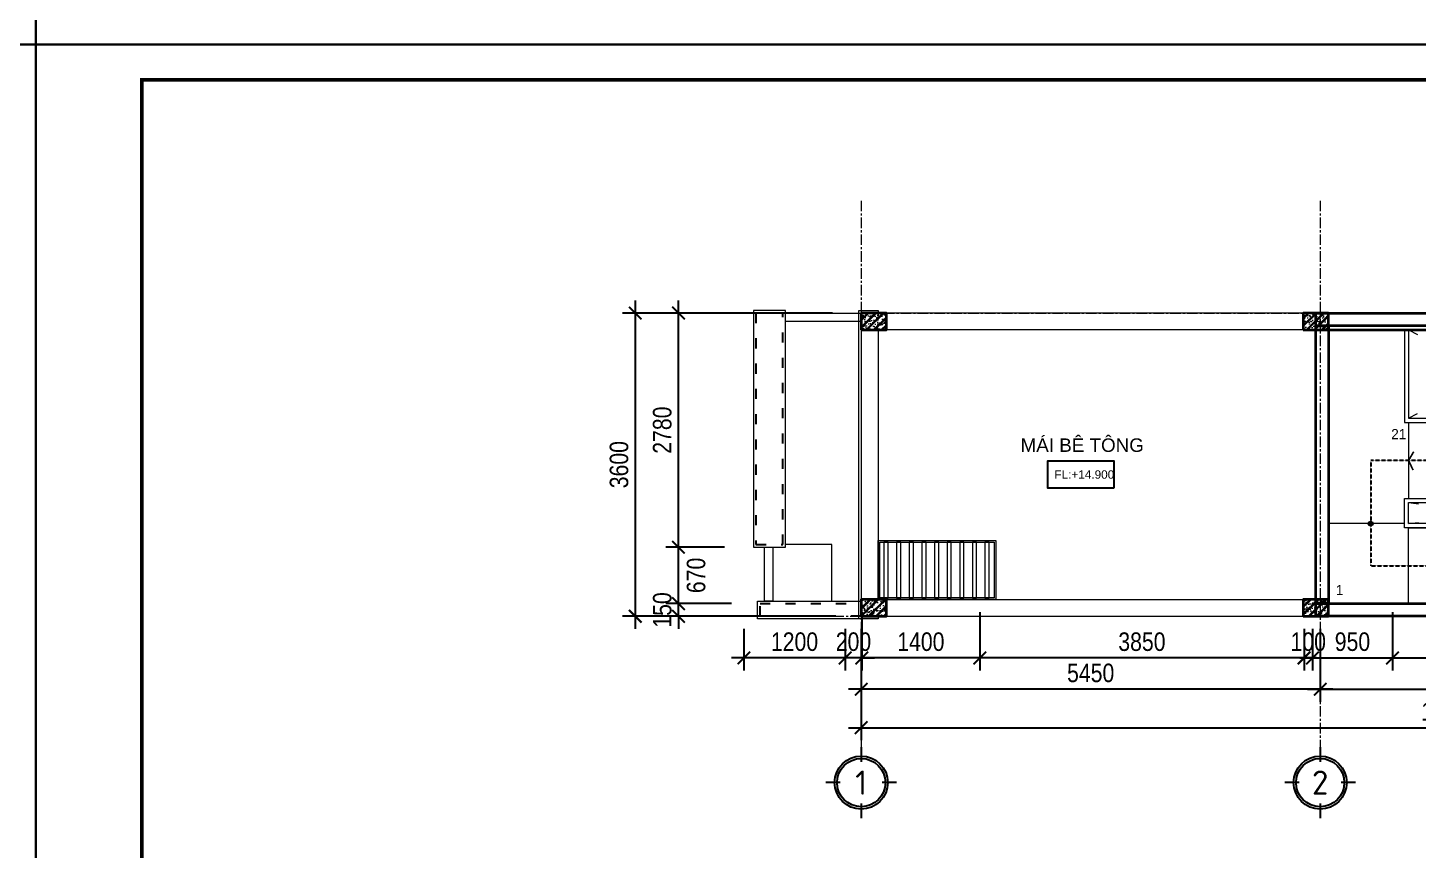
# Model space of a CAD drawing. Header units: inches. Extents: x 236662 to 497023, y -248575 to 81795.
# Drawn here: x 388193 to 404703, y -62872 to -53108 of the extents above; entities that cross this region are included whole.
import ezdxf
from ezdxf.enums import TextEntityAlignment as Align

# ---------------------------------------------------------------- set-up
doc = ezdxf.new("R2010")
doc.units = ezdxf.units.IN
doc.header["$LTSCALE"] = 10
doc.header["$MEASUREMENT"] = 0
for name, pattern in [('ACAD_ISO03W100', [30, 12, -18]), ('CENTER', [2, 1.25, -0.25, 0.25, -0.25]), ('DASHED2', [0.375, 0.25, -0.125])]:
    doc.linetypes.add(name, pattern=pattern)
for name, color, linetype in [('01. HP_TEXT', 9, 'Continuous'), ('07. HP_KY HIEU', 43, 'Continuous'), ('07. HP_KY HIEU @ 1', 43, 'Continuous'), ('08. HP_DIM', 118, 'Continuous'), ('12. HP_NET KHUAT', 25, 'ACAD_ISO03W100'), ('TEXT', 2, 'Continuous')]:
    doc.layers.add(name, color=color, linetype=linetype)
for name, color, linetype, lineweight in [('02. HP_BE TONG', 1, 'Continuous', 35), ('03. HP_TUONG', 2, 'Continuous', 35), ('05. HP_TRUC', 251, 'CENTER', 5), ('06. HP_THAY 1', 134, 'Continuous', 15), ('06. HP_THAY 2', 147, 'Continuous', 13), ('09_HP_HATCH', 8, 'Continuous', 5), ('14. HP_OPENING', 250, 'ACAD_ISO03W100', 5), ('GHICHU', 7, 'Continuous', 9), ('N KHUAT', 8, 'Continuous', 5)]:
    doc.layers.add(name, color=color, linetype=linetype, lineweight=lineweight)
doc.layers.add('Tpl_Bound', color=1, linetype='Continuous', plot=False)
doc.styles.add('AVO', font='VAVOB.TTF')
doc.styles.add('BAOANNOTE', font='arial.ttf', dxfattribs={"width": 0.8})
doc.styles.add('ISOCP50', font='isocpeur.ttf')
doc.styles.add('TEXT (none)', font='arial.ttf')
doc.styles.add('text2', font='VHELVCN.TTF')
doc.dimstyles.new('AL-100', dxfattribs={"dimtxt": 220, "dimasz": 150, "dimexe": 150, "dimexo": 150, "dimgap": 80, "dimtad": 1, "dimdec": 0, "dimzin": 9, "dimtxsty": 'text2', "dimblk": 'ARCHTICK', "dimcen": 1, "dimdle": 150, "dimclrd": 256, "dimclre": 256, "dimclrt": 7, "dimadec": 0, "dimazin": 0, "dimtfac": 1, "dimtdec": 0, "dimtix": 1, "dimtmove": 2, "dimatfit": 3, "dimldrblk": 'ARCHTICK', "dimfxl": 1, "dimtolj": 1, "dimtzin": 0, "dimlwd": -1, "dimlwe": -1, "dimarcsym": 0})

# ---------------------------------------------------------------- blocks, each defined once
blk = doc.blocks.new('grid test1')
at = {"ltscale": 20}
for p, q in [((0, 440), (0, 260)), ((-260, 0), (-440, 0)), ((440, 0), (260, 0)), ((0, -260), (0, -440))]:
    blk.add_line(p, q, dxfattribs=at)
at = {"color": 251, "ltscale": 20, "true_color": 0x636466}
for radius in [330, 300]:
    blk.add_circle((0, 0), radius, dxfattribs=at)
at = {"layer": '01. HP_TEXT', "color": 2, "ltscale": 20, "true_color": 0xf1eb1f, "style": 'ISOCP50'}
blk.add_attdef('GRID', text='', height=300, dxfattribs=at).set_placement((-37, 0), align=Align.MIDDLE_CENTER)
blk = doc.blocks.new('zcsadsdasd3')
at = {"layer": '05. HP_TRUC', "ltscale": 10}
for p, q in [((-15000, 4933), (-15000, -1554)), ((-9550, 4933), (-9550, -1554)), ((-15930, 3600), (1239, 3600)), ((-15930, 0), (1239, 0))]:
    blk.add_line(p, q, dxfattribs=at)
at = {"layer": '07. HP_KY HIEU @ 1', "ltscale": 20}
ref = blk.add_blockref('grid test1', (-15000, -1975), dxfattribs=dict(at, xscale=0.9555000001564621, yscale=0.9555000001564621, zscale=0.9555000001564621))
ref.add_attrib('GRID', '1', dxfattribs={"layer": 'TEXT', "ltscale": 20, "height": 287, "style": 'ISOCP50'}).set_placement((-15000, -1975), align=Align.MIDDLE_CENTER)
ref = blk.add_blockref('grid test1', (-9550, -1975), dxfattribs=dict(at, xscale=0.9555000001564621, yscale=0.9555000001564621, zscale=0.9555000001564621))
ref.add_attrib('GRID', '2', dxfattribs={"layer": 'TEXT', "ltscale": 20, "height": 287, "style": 'ISOCP50'}).set_placement((-9550, -1975), align=Align.MIDDLE_CENTER)
blk = doc.blocks.new('_ArchTick')
at = {"color": 0, "linetype": 'ByBlock', "const_width": 0.15}
blk.add_lwpolyline([(-0.5, -0.5), (0.5, 0.5)], dxfattribs=at)
blk = doc.blocks.new('*D1403')
at = {"layer": '08. HP_DIM', "transparency": 16777216}
for p, q in [((404397, -60045), (404397, -60740)), ((403447, -60245), (403447, -60740)), ((403297, -60590), (404547, -60590))]:
    blk.add_line(p, q, dxfattribs=at)
at = {"layer": 'Defpoints', "color": 0, "transparency": 16777216}
for p in [(404397, -59895), (403447, -60095), (404397, -60590)]:
    blk.add_point(p, dxfattribs=at)
at = {"layer": '08. HP_DIM', "transparency": 16777216, "xscale": 150, "yscale": 150, "zscale": 150, "rotation": 180}
blk.add_blockref('_ArchTick', (403447, -60590), dxfattribs=at)
at = {"layer": '08. HP_DIM', "transparency": 16777216, "xscale": 150, "yscale": 150, "zscale": 150}
blk.add_blockref('_ArchTick', (404397, -60590), dxfattribs=at)
at = {"layer": '08. HP_DIM', "color": 7, "transparency": 16777216, "insert": (403922, -60398), "char_height": 220, "attachment_point": 5, "style": 'text2'}
blk.add_mtext('\\A1;950', dxfattribs=at)
blk = doc.blocks.new('*D1407')
at = {"layer": '08. HP_DIM', "transparency": 16777216}
for p, q in [((404397, -60045), (404397, -60740)), ((406397, -60045), (406397, -60740)), ((404247, -60590), (406547, -60590))]:
    blk.add_line(p, q, dxfattribs=at)
at = {"layer": 'Defpoints', "color": 0, "transparency": 16777216}
for p in [(404397, -59895), (406397, -59895), (406397, -60590)]:
    blk.add_point(p, dxfattribs=at)
at = {"layer": '08. HP_DIM', "transparency": 16777216, "xscale": 150, "yscale": 150, "zscale": 150, "rotation": 180}
blk.add_blockref('_ArchTick', (404397, -60590), dxfattribs=at)
at = {"layer": '08. HP_DIM', "transparency": 16777216, "xscale": 150, "yscale": 150, "zscale": 150}
blk.add_blockref('_ArchTick', (406397, -60590), dxfattribs=at)
at = {"layer": '08. HP_DIM', "color": 7, "transparency": 16777216, "insert": (405397, -60398), "char_height": 220, "attachment_point": 5, "style": 'text2'}
blk.add_mtext('\\A1;2000', dxfattribs=at)
blk = doc.blocks.new('*D1413')
at = {"layer": '08. HP_DIM', "transparency": 16777216}
for p, q in [((395406, -56345), (395406, -60245)), ((397747, -56495), (395256, -56495)), ((397747, -60095), (395256, -60095))]:
    blk.add_line(p, q, dxfattribs=at)
at = {"layer": 'Defpoints', "color": 0, "transparency": 16777216}
for p in [(397897, -56495, 6), (395406, -60095), (397897, -60095, 6)]:
    blk.add_point(p, dxfattribs=at)
at = {"layer": '08. HP_DIM', "transparency": 16777216, "xscale": 150, "yscale": 150, "zscale": 150}
for p, rotation in [((395406, -56495), 90), ((395406, -60095), 270)]:
    blk.add_blockref('_ArchTick', p, dxfattribs=dict(at, rotation=rotation))
at = {"layer": '08. HP_DIM', "color": 7, "transparency": 16777216, "insert": (395214, -58295), "char_height": 220, "attachment_point": 5, "rotation": 90, "style": 'text2'}
blk.add_mtext('\\A1;3600', dxfattribs=at)
blk = doc.blocks.new('KHUNG TEN A-3')
at = {"layer": '02. HP_BE TONG', "color": 1, "const_width": 0.5}
blk.add_lwpolyline([(15, 5), (415, 5), (415, 292), (15, 292)], close=True, dxfattribs=at)
at = {"layer": '06. HP_THAY 1'}
blk.add_lwpolyline([(0, 297), (420, 297), (420, 0), (0, 0)], close=True, dxfattribs=at)
at = {"layer": 'Defpoints'}
blk.add_lwpolyline([(0, 0), (420, 0), (420, 297), (0, 297)], close=True, dxfattribs=at)
blk = doc.blocks.new('*D1422')
at = {"layer": '08. HP_DIM', "transparency": 16777216}
for p, q in [((403347, -60245), (403347, -60740)), ((403447, -60245), (403447, -60740)), ((403347, -60590), (403197, -60590)), ((403447, -60590), (403347, -60590)), ((403447, -60590), (403597, -60590))]:
    blk.add_line(p, q, dxfattribs=at)
at = {"layer": 'Defpoints', "color": 0, "transparency": 16777216}
for p in [(403347, -60095), (403447, -60095), (403347, -60590)]:
    blk.add_point(p, dxfattribs=at)
at = {"layer": '08. HP_DIM', "transparency": 16777216, "xscale": 150, "yscale": 150, "zscale": 150}
blk.add_blockref('_ArchTick', (403347, -60590), dxfattribs=at)
at = {"layer": '08. HP_DIM', "transparency": 16777216, "xscale": 150, "yscale": 150, "zscale": 150, "rotation": 180}
blk.add_blockref('_ArchTick', (403447, -60590), dxfattribs=at)
at = {"layer": '08. HP_DIM', "color": 7, "transparency": 16777216, "insert": (403397, -60398), "char_height": 220, "attachment_point": 5, "style": 'text2'}
blk.add_mtext('\\A1;100', dxfattribs=at)
blk = doc.blocks.new('*D1316')
at = {"layer": '08. HP_DIM', "transparency": 16777216}
for p, q in [((-15000, -3750), (-15000, -5073)), ((0, -3750), (0, -5073)), ((-15150, -4923), (150, -4923))]:
    blk.add_line(p, q, dxfattribs=at)
at = {"layer": 'Defpoints', "color": 0, "transparency": 16777216}
for p in [(-15000, -3600), (0, -3600), (0, -4923)]:
    blk.add_point(p, dxfattribs=at)
at = {"layer": '08. HP_DIM', "transparency": 16777216, "xscale": 150, "yscale": 150, "zscale": 150, "rotation": 180}
blk.add_blockref('_ArchTick', (-15000, -4923), dxfattribs=at)
at = {"layer": '08. HP_DIM', "transparency": 16777216, "xscale": 150, "yscale": 150, "zscale": 150}
blk.add_blockref('_ArchTick', (0, -4923), dxfattribs=at)
at = {"layer": '08. HP_DIM', "color": 7, "transparency": 16777216, "insert": (-8000, -4731), "char_height": 220, "attachment_point": 5, "style": 'text2'}
blk.add_mtext('\\A1;15000', dxfattribs=at)
blk = doc.blocks.new('*D1317')
at = {"layer": '08. HP_DIM', "transparency": 16777216}
for p, q in [((-9550, -3750), (-9550, -4616)), ((-5450, -3750), (-5450, -4616)), ((-9700, -4466), (-5300, -4466))]:
    blk.add_line(p, q, dxfattribs=at)
at = {"layer": 'Defpoints', "color": 0, "transparency": 16777216}
for p in [(-9550, -3600), (-5450, -3600), (-5450, -4466)]:
    blk.add_point(p, dxfattribs=at)
at = {"layer": '08. HP_DIM', "transparency": 16777216, "xscale": 150, "yscale": 150, "zscale": 150, "rotation": 180}
blk.add_blockref('_ArchTick', (-9550, -4466), dxfattribs=at)
at = {"layer": '08. HP_DIM', "transparency": 16777216, "xscale": 150, "yscale": 150, "zscale": 150}
blk.add_blockref('_ArchTick', (-5450, -4466), dxfattribs=at)
at = {"layer": '08. HP_DIM', "color": 7, "transparency": 16777216, "insert": (-7500, -4274), "char_height": 220, "attachment_point": 5, "style": 'text2'}
blk.add_mtext('\\A1;4100', dxfattribs=at)
blk = doc.blocks.new('COT')
at = {"layer": '09_HP_HATCH'}
h = blk.add_hatch(dxfattribs=at)
h.set_pattern_fill('CHAU-01', color=256, scale=15, pattern_type=2)
h.set_pattern_definition([(50, (-55276.965, -37444.2), (107.58903, -9.41282), [11.25, -123.75]), (355, (-55276.97, -37444.2), (-20.8127, 112.82882), [9, -99]), (100.4514, (-55268, -37444.99), (86.7764, 103.41593), [9.56103, -105.17132]), (46.1842, (-55276.97, -37414.2), (160.08616, -24.82785), [16.875, -185.625]), (96.6356, (-55263.62, -37416.27), (140.1994, 146.11768), [14.34154, -157.75695]), (351.1842, (-55276.97, -37414.2), (140.1993, 146.1178), [13.5, -148.5]), (21, (-55261.965, -37421.7), (89.53606, -60.39283), [11.25, -123.75]), (326, (-55261.97, -37421.7), (36.4973, 108.7725), [9, -99]), (71.4514, (-55254.5, -37426.73), (126.0334, 48.37957), [9.56103, -105.17132]), (37.5, (-55276.965, -37444.2), (1.823978, 49.934078), [0, -97.8, 0, -100.5, 0, -99.375]), (7.5, (-55276.965, -37444.2), (39.46043, 59.161757), [0, -57.3, 0, -95.55, 0, -37.875]), (327.5, (-55310.415, -37444.2), (80.073365, -3.38323), [0, -37.5, 0, -117, 0, -155.25]), (317.5, (-55325.415, -37444.2), (87.477925, 15.01575), [0, -48.75, 0, -77.7, 0, -110.25]), (45, (-55276.965, -37444.2), (-45.07806, 45.07806), []), (45, (-55276.965, -37425.827), (-45.07806, 45.07806), [])])
h.paths.add_polyline_path([(0, -200), (300, -200), (300, 0), (0, 0)])
at = {"layer": '02. HP_BE TONG'}
blk.add_lwpolyline([(0, -200), (300, -200), (300, 0), (0, 0)], close=True, dxfattribs=at)
blk = doc.blocks.new('ádasdwdczxzc')
at = {"layer": '03. HP_TUONG'}
for p in [(-15000, 3600), (-9750, 3600), (-5550, 3600), (-300, 3600), (-15000, 200), (-9750, 200), (-5550, 200), (-300, 200)]:
    blk.add_blockref('COT', p, dxfattribs=at)
blk = doc.blocks.new('Level mark - Plan 2')
blk.add_lwpolyline([(12.53, 0.4), (12.53, 3.6), (4.64, 3.6), (4.64, 0.4)], close=True)
at = {"style": 'BAOANNOTE', "flags": 8}
blk.add_attdef('FL%%P0.000', text='', height=2, dxfattribs=at).set_placement((9, 2), align=Align.MIDDLE_CENTER)
blk = doc.blocks.new('*D1320')
at = {"layer": '08. HP_DIM', "transparency": 16777216}
for p, q in [((-15000, -3750), (-15000, -4616)), ((-9550, -3750), (-9550, -4616)), ((-9400, -4466), (-15150, -4466))]:
    blk.add_line(p, q, dxfattribs=at)
at = {"layer": 'Defpoints', "color": 0, "transparency": 16777216}
for p in [(-15000, -3600), (-9550, -3600), (-15000, -4466)]:
    blk.add_point(p, dxfattribs=at)
at = {"layer": '08. HP_DIM', "transparency": 16777216, "xscale": 150, "yscale": 150, "zscale": 150, "rotation": 180}
blk.add_blockref('_ArchTick', (-15000, -4466), dxfattribs=at)
at = {"layer": '08. HP_DIM', "transparency": 16777216, "xscale": 150, "yscale": 150, "zscale": 150}
blk.add_blockref('_ArchTick', (-9550, -4466), dxfattribs=at)
at = {"layer": '08. HP_DIM', "color": 7, "transparency": 16777216, "insert": (-12275, -4274), "char_height": 220, "attachment_point": 5, "style": 'text2'}
blk.add_mtext('\\A1;5450', dxfattribs=at)
blk = doc.blocks.new('*D1374')
at = {"layer": '08. HP_DIM', "transparency": 16777216}
for p, q in [((399497, -60045), (399497, -60740)), ((403347, -60245), (403347, -60740)), ((403497, -60590), (399347, -60590))]:
    blk.add_line(p, q, dxfattribs=at)
at = {"layer": 'Defpoints', "color": 0, "transparency": 16777216}
for p in [(399497, -59895, -319), (403347, -60095, -319), (399497, -60590)]:
    blk.add_point(p, dxfattribs=at)
at = {"layer": '08. HP_DIM', "transparency": 16777216, "xscale": 150, "yscale": 150, "zscale": 150, "rotation": 180}
blk.add_blockref('_ArchTick', (399497, -60590), dxfattribs=at)
at = {"layer": '08. HP_DIM', "transparency": 16777216, "xscale": 150, "yscale": 150, "zscale": 150}
blk.add_blockref('_ArchTick', (403347, -60590), dxfattribs=at)
at = {"layer": '08. HP_DIM', "color": 7, "transparency": 16777216, "insert": (401422, -60398), "char_height": 220, "attachment_point": 5, "style": 'text2'}
blk.add_mtext('\\A1;3850', dxfattribs=at)
blk = doc.blocks.new('*D1375')
at = {"layer": '08. HP_DIM', "transparency": 16777216}
for p, q in [((398097, -60045), (398097, -60740)), ((399497, -60045), (399497, -60740)), ((399647, -60590), (397947, -60590))]:
    blk.add_line(p, q, dxfattribs=at)
at = {"layer": 'Defpoints', "color": 0, "transparency": 16777216}
for p in [(398097, -59895, -319), (399497, -59895, -319), (398097, -60590)]:
    blk.add_point(p, dxfattribs=at)
at = {"layer": '08. HP_DIM', "transparency": 16777216, "xscale": 150, "yscale": 150, "zscale": 150, "rotation": 180}
blk.add_blockref('_ArchTick', (398097, -60590), dxfattribs=at)
at = {"layer": '08. HP_DIM', "transparency": 16777216, "xscale": 150, "yscale": 150, "zscale": 150}
blk.add_blockref('_ArchTick', (399497, -60590), dxfattribs=at)
at = {"layer": '08. HP_DIM', "color": 7, "transparency": 16777216, "insert": (398797, -60398), "char_height": 220, "attachment_point": 5, "style": 'text2'}
blk.add_mtext('\\A1;1400', dxfattribs=at)
blk = doc.blocks.new('*D1376')
at = {"layer": '08. HP_DIM', "transparency": 16777216}
for p, q in [((398097, -60045), (398097, -60740)), ((397897, -60245), (397897, -60740)), ((397897, -60590), (397747, -60590)), ((398097, -60590), (397897, -60590)), ((398097, -60590), (398247, -60590))]:
    blk.add_line(p, q, dxfattribs=at)
at = {"layer": 'Defpoints', "color": 0, "transparency": 16777216}
for p in [(398097, -59895, -319), (397897, -60095, -319), (397897, -60590)]:
    blk.add_point(p, dxfattribs=at)
at = {"layer": '08. HP_DIM', "transparency": 16777216, "xscale": 150, "yscale": 150, "zscale": 150}
blk.add_blockref('_ArchTick', (397897, -60590), dxfattribs=at)
at = {"layer": '08. HP_DIM', "transparency": 16777216, "xscale": 150, "yscale": 150, "zscale": 150, "rotation": 180}
blk.add_blockref('_ArchTick', (398097, -60590), dxfattribs=at)
at = {"layer": '08. HP_DIM', "color": 7, "transparency": 16777216, "insert": (397997, -60398), "char_height": 220, "attachment_point": 5, "style": 'text2'}
blk.add_mtext('\\A1;200', dxfattribs=at)
blk = doc.blocks.new('*D1377')
at = {"layer": '08. HP_DIM', "transparency": 16777216}
for p, q in [((396697, -60245), (396697, -60740)), ((397897, -60245), (397897, -60740)), ((398047, -60590), (396547, -60590))]:
    blk.add_line(p, q, dxfattribs=at)
at = {"layer": 'Defpoints', "color": 0, "transparency": 16777216}
for p in [(396697, -60095, -319), (397897, -60095, -319), (396697, -60590)]:
    blk.add_point(p, dxfattribs=at)
at = {"layer": '08. HP_DIM', "transparency": 16777216, "xscale": 150, "yscale": 150, "zscale": 150, "rotation": 180}
blk.add_blockref('_ArchTick', (396697, -60590), dxfattribs=at)
at = {"layer": '08. HP_DIM', "transparency": 16777216, "xscale": 150, "yscale": 150, "zscale": 150}
blk.add_blockref('_ArchTick', (397897, -60590), dxfattribs=at)
at = {"layer": '08. HP_DIM', "color": 7, "transparency": 16777216, "insert": (397297, -60398), "char_height": 220, "attachment_point": 5, "style": 'text2'}
blk.add_mtext('\\A1;1200', dxfattribs=at)
blk = doc.blocks.new('*D1378')
at = {"layer": '08. HP_DIM', "transparency": 16777216}
for p, q in [((395919, -59945), (395919, -59795)), ((396547, -59945), (395769, -59945)), ((396517, -60095), (395769, -60095)), ((395919, -60095), (395919, -59945)), ((395919, -60095), (395919, -60245))]:
    blk.add_line(p, q, dxfattribs=at)
at = {"layer": 'Defpoints', "color": 0, "transparency": 16777216}
for p in [(395919, -59945), (396667, -60095, -319), (396697, -59945, -319)]:
    blk.add_point(p, dxfattribs=at)
at = {"layer": '08. HP_DIM', "transparency": 16777216, "xscale": 150, "yscale": 150, "zscale": 150}
for p, rotation in [((395919, -59945), 270), ((395919, -60095), 90)]:
    blk.add_blockref('_ArchTick', p, dxfattribs=dict(at, rotation=rotation))
at = {"layer": '08. HP_DIM', "color": 7, "transparency": 16777216, "insert": (395727, -60020), "char_height": 220, "attachment_point": 5, "rotation": 90, "style": 'text2'}
blk.add_mtext('\\A1;150', dxfattribs=at)
blk = doc.blocks.new('*D1379')
at = {"layer": '08. HP_DIM', "transparency": 16777216}
for p, q in [((395919, -60095), (395919, -59125)), ((396467, -59275), (395769, -59275)), ((396547, -59945), (395769, -59945))]:
    blk.add_line(p, q, dxfattribs=at)
at = {"layer": 'Defpoints', "color": 0, "transparency": 16777216}
for p in [(395919, -59275), (396617, -59275, -319), (396697, -59945, -319)]:
    blk.add_point(p, dxfattribs=at)
at = {"layer": '08. HP_DIM', "transparency": 16777216, "xscale": 150, "yscale": 150, "zscale": 150}
for p, rotation in [((395919, -59275), 90), ((395919, -59945), 270)]:
    blk.add_blockref('_ArchTick', p, dxfattribs=dict(at, rotation=rotation))
at = {"layer": '08. HP_DIM', "color": 7, "transparency": 16777216, "insert": (396129, -59610), "char_height": 220, "attachment_point": 5, "rotation": 90, "style": 'text2'}
blk.add_mtext('\\A1;670', dxfattribs=at)
blk = doc.blocks.new('*D1380')
at = {"layer": '08. HP_DIM', "transparency": 16777216}
for p, q in [((395919, -59425), (395919, -56345)), ((396497, -56495), (395769, -56495)), ((396467, -59275), (395769, -59275))]:
    blk.add_line(p, q, dxfattribs=at)
at = {"layer": 'Defpoints', "color": 0, "transparency": 16777216}
for p in [(395919, -56495), (396647, -56495, -319), (396617, -59275, -319)]:
    blk.add_point(p, dxfattribs=at)
at = {"layer": '08. HP_DIM', "transparency": 16777216, "xscale": 150, "yscale": 150, "zscale": 150}
for p, rotation in [((395919, -56495), 90), ((395919, -59275), 270)]:
    blk.add_blockref('_ArchTick', p, dxfattribs=dict(at, rotation=rotation))
at = {"layer": '08. HP_DIM', "color": 7, "transparency": 16777216, "insert": (395727, -57885), "char_height": 220, "attachment_point": 5, "rotation": 90, "style": 'text2'}
blk.add_mtext('\\A1;2780', dxfattribs=at)
blk = doc.blocks.new('mb tang tum')
at = {"layer": '07. HP_KY HIEU'}
h = blk.add_hatch(color=256, dxfattribs=at)
h.dxf.hatch_style = 1
edge = h.paths.add_edge_path()
edge.add_arc((-8950, -2500), 25, 0, 360)
at = {"layer": '03. HP_TUONG'}
for points in [[(-9600, 0), (-4250, 0), (-4250, -150), (-9600, -150)], [(-9600, -150), (-9450, -150), (-9450, -3450), (-9600, -3450)], [(-9450, -200), (-5550, -200), (-5550, -150), (-9450, -150)], [(-9600, -3450), (-4250, -3450), (-4250, -3600), (-9600, -3600)]]:
    blk.add_lwpolyline(points, close=True, dxfattribs=at)
at = {"layer": '06. HP_THAY 1'}
for p, q in [((-8500, -200), (-8500, -1250)), ((-8500, -1250), (-6500, -1250))]:
    blk.add_line(p, q, dxfattribs=at)
for points in [[(-14800, -3600), (-14800, -3630), (-15030, -3630), (-15030, 30), (-14800, 30), (-14800, 0)], [(-9600, 0), (-15000, 0), (-15000, -3600), (-9600, -3600)], [(-9600, -200), (-14800, -200), (-14800, -3400), (-9600, -3400)], [(-8550, -200), (-8550, -1300), (-6500, -1300), (-6500, -200)], [(-6450, -2200), (-6450, -2550), (-8550, -2550), (-8550, -2200), (-6500, -2200)]]:
    blk.add_lwpolyline(points, dxfattribs=at)
for points in [[(-8500, -2250), (-6500, -2250), (-6500, -2500), (-8500, -2500)], [(-13400, -3400), (-14800, -3400), (-14800, -2700), (-13400, -2700)], [(-13420, -3380), (-14780, -3380), (-14780, -2720), (-13420, -2720)], [(-14730, -3380), (-14680, -3380), (-14680, -2720), (-14730, -2720)], [(-14580, -3380), (-14530, -3380), (-14530, -2720), (-14580, -2720)], [(-14430, -3380), (-14380, -3380), (-14380, -2720), (-14430, -2720)], [(-14280, -3380), (-14230, -3380), (-14230, -2720), (-14280, -2720)], [(-14130, -3380), (-14080, -3380), (-14080, -2720), (-14130, -2720)], [(-13980, -3380), (-13930, -3380), (-13930, -2720), (-13980, -2720)], [(-13830, -3380), (-13780, -3380), (-13780, -2720), (-13830, -2720)], [(-13680, -3380), (-13630, -3380), (-13630, -2720), (-13680, -2720)], [(-13530, -3380), (-13480, -3380), (-13480, -2720), (-13530, -2720)]]:
    blk.add_lwpolyline(points, close=True, dxfattribs=at)
at = {"layer": '06. HP_THAY 2'}
blk.add_line((-8500, -1300), (-8500, -2200), dxfattribs=at)
for points in [[(-15900, 30), (-16280, 30), (-16280, -2780), (-15900, -2780)], [(-15900, 0), (-15000, 0), (-15000, -100), (-15900, -100)], [(-8500, -3450), (-8500, -2550), (-8250, -2550), (-8250, -3450)], [(-16150, -2780), (-16050, -2780), (-16050, -3420), (-16150, -3420)], [(-16230, -3420), (-15000, -3420), (-15000, -3630), (-16230, -3630)]]:
    blk.add_lwpolyline(points, close=True, dxfattribs=at)
for points in [[(-8550, -2500), (-9450, -2500), (-9450, -3450), (-8500, -3450), (-8500, -2550)], [(-16050, -2780), (-16050, -3420), (-15350, -3420), (-15350, -2750), (-15900, -2750)]]:
    blk.add_lwpolyline(points, dxfattribs=at)
at = {"layer": '07. HP_KY HIEU', "linetype": 'DASHED2'}
blk.add_lwpolyline([(-6500, -1750), (-8950, -1750), (-8950, -3000), (-6050, -3000), (-6050, -2250)], dxfattribs=at)
at = {"layer": '07. HP_KY HIEU'}
blk.add_circle((-8950, -2500), 25, dxfattribs=at)
at = {"layer": '12. HP_NET KHUAT'}
for points in [[(-15930, 0), (-16250, 0), (-16250, -2750), (-15930, -2750)], [(-16200, -3450), (-15000, -3450), (-15000, -3600), (-16200, -3600)]]:
    blk.add_lwpolyline(points, close=True, dxfattribs=at)
at = {"layer": '14. HP_OPENING'}
for p, q in [((-8500, -200), (-6500, -1250)), ((-8500, -1250), (-6500, -200)), ((-8500, -2250), (-6500, -2500)), ((-8500, -2500), (-6500, -2250))]:
    blk.add_line(p, q, dxfattribs=at)
at = {"layer": 'N KHUAT', "linetype": 'Continuous', "const_width": 20}
blk.add_lwpolyline([(-8446.4, -1865.5), (-8500, -1750), (-8439.4, -1646)], dxfattribs=at)
ref = blk.add_blockref('Level mark - Plan 2', (-13250.6, -2117.1), dxfattribs=dict(xscale=100, yscale=100, zscale=100))
ref.add_attrib('FL%%P0.000', 'FL:+14.900', dxfattribs={"height": 100, "style": 'BAOANNOTE'}).set_placement((-12350.6, -1917.1), align=Align.MIDDLE_CENTER)
at = {"layer": '08. HP_DIM'}
blk.add_blockref('ádasdwdczxzc', (0, -3600), dxfattribs=at)
at = {"layer": '01. HP_TEXT', "style": 'TEXT (none)'}
blk.add_text('MÁI BÊ TÔNG', height=159.876, dxfattribs=at).set_placement((-13107.6, -1648.3))
at = {"layer": 'GHICHU', "color": 0, "linetype": 'Continuous', "style": 'AVO'}
for s, p in [('21', (-8706.7, -1497.8)), ('1', (-9364.4, -3349.4))]:
    blk.add_text(s, height=121, dxfattribs=at).set_placement(p)
at = {"layer": '08. HP_DIM'}
dim = blk.add_linear_dim(base=(0, -4922.9), p1=(-15000, -3600), p2=(0, -3600), dimstyle='AL-100', dxfattribs=at)
dim.commit()
dim.dimension.update_dxf_attribs({"geometry": '*D1316', "text_midpoint": (-8000, -4730.6), "dimtype": 128})
for base, p2, picture, middle in [((-15000, -4466), (-15000, -3600), '*D1320', (-12275, -4273.6)), ((-5450, -4466), (-5450, -3600), '*D1317', (-7500, -4273.6))]:
    dim = blk.add_linear_dim(base=base, p1=(-9550, -3600), p2=p2, dimstyle='AL-100', dxfattribs=at)
    dim.commit()
    dim.dimension.update_dxf_attribs({"geometry": picture, "text_midpoint": middle})

msp = doc.modelspace()

# ---------------------------------------------------------------- linework, layer by layer
at = {"layer": 'Tpl_Bound', "color": 1}
for points in [[(352879.4, -53307.6), (352879.4, -28403.8), (388288.8, -28403.8), (388288.8, -53307.6)], [(388288.8, -53307.6), (388288.8, -28403.8), (423698.1, -28403.8), (423698.1, -53307.6)], [(352879.4, -78211.3), (352879.4, -53307.6), (388288.8, -53307.6), (388288.8, -78211.3)], [(388288.8, -78211.3), (388288.8, -53307.6), (423698.1, -53307.6), (423698.1, -78211.3)]]:
    msp.add_lwpolyline(points, close=True, dxfattribs=at)

# ---------------------------------------------------------------- block references
at = {"color": 1, "xscale": 83.85096877510341, "yscale": 83.85096877510341, "zscale": 83.85096877510341}
for p in [(388288.8, -53307.6, 20.6), (388288.8, -78211.3, 30.8)]:
    msp.add_blockref('KHUNG TEN A-3', p, dxfattribs=at)
msp.add_blockref('mb tang tum', (413088.7, -56494.8))
at = {"layer": '08. HP_DIM'}
msp.add_blockref('zcsadsdasd3', (413088.7, -60094.8), dxfattribs=at)

# ---------------------------------------------------------------- dimensions: what is measured, and where the dimension line sits
for base, p1, p2, picture, middle in [((395406.5, -60094.8, 24.5), (397896.7, -56494.8, 30.8), (397896.7, -60094.8, 30.8), '*D1413', (395214.1, -58294.8, 24.5)), ((395919, -56494.8, 349.4), (396616.7, -59274.8, 30.8), (396646.7, -56494.8, 30.8), '*D1380', (395726.6, -57884.8, 349.4)), ((395919, -59944.8, 349.4), (396666.7, -60094.8, 30.8), (396696.7, -59944.8, 30.8), '*D1378', (395726.6, -60019.8, 349.4))]:
    dim = msp.add_linear_dim(base=base, p1=p1, p2=p2, angle=90, dimstyle='AL-100', dxfattribs=at)
    dim.commit()
    dim.dimension.update_dxf_attribs({"geometry": picture, "text_midpoint": middle})
dim = msp.add_linear_dim(base=(395919, -59274.8, 349.4), p1=(396696.7, -59944.8, 30.8), p2=(396616.7, -59274.8, 30.8), angle=90, dimstyle='AL-100', dxfattribs=at)
dim.commit()
dim.dimension.update_dxf_attribs({"geometry": '*D1379', "text_midpoint": (396128.6, -59609.8, 349.4), "dimtype": 160})
for base, p1, p2, picture, middle in [((397896.7, -60590.5, 349.4), (398096.7, -59894.8, 30.8), (397896.7, -60094.8, 30.8), '*D1376', (397996.7, -60398.1, 349.4)), ((398096.7, -60590.5, 349.4), (399496.7, -59894.8, 30.8), (398096.7, -59894.8, 30.8), '*D1375', (398796.7, -60398.1, 349.4)), ((399496.7239, -60590.4897, 349.4409), (403347.1956, -60094.8038, 30.8296), (399496.7239, -59894.8038, 30.8296), '*D1374', (401421.9597, -60398.143, 349.4409)), ((404396.7, -60590.5, 30.8), (403446.7, -60094.8, 30.8), (404396.7, -59894.8, 30.8), '*D1403', (403921.7, -60398.1, 30.8)), ((406396.7, -60590.5, 30.8), (404396.7, -59894.8, 30.8), (406396.7, -59894.8, 30.8), '*D1407', (405396.7, -60398.1, 30.8)), ((396696.7, -60590.5, 349.4), (397896.7, -60094.8, 30.8), (396696.7, -60094.8, 30.8), '*D1377', (397296.7, -60398.1, 349.4)), ((403347.1956, -60590.4897, 30.8296), (403446.7239, -60094.8038, 30.8296), (403347.1956, -60094.8038, 30.8296), '*D1422', (403396.9597, -60398.143, 30.8296))]:
    dim = msp.add_linear_dim(base=base, p1=p1, p2=p2, dimstyle='AL-100', dxfattribs=at)
    dim.commit()
    dim.dimension.update_dxf_attribs({"geometry": picture, "text_midpoint": middle})

doc.saveas('drawing.dxf')
